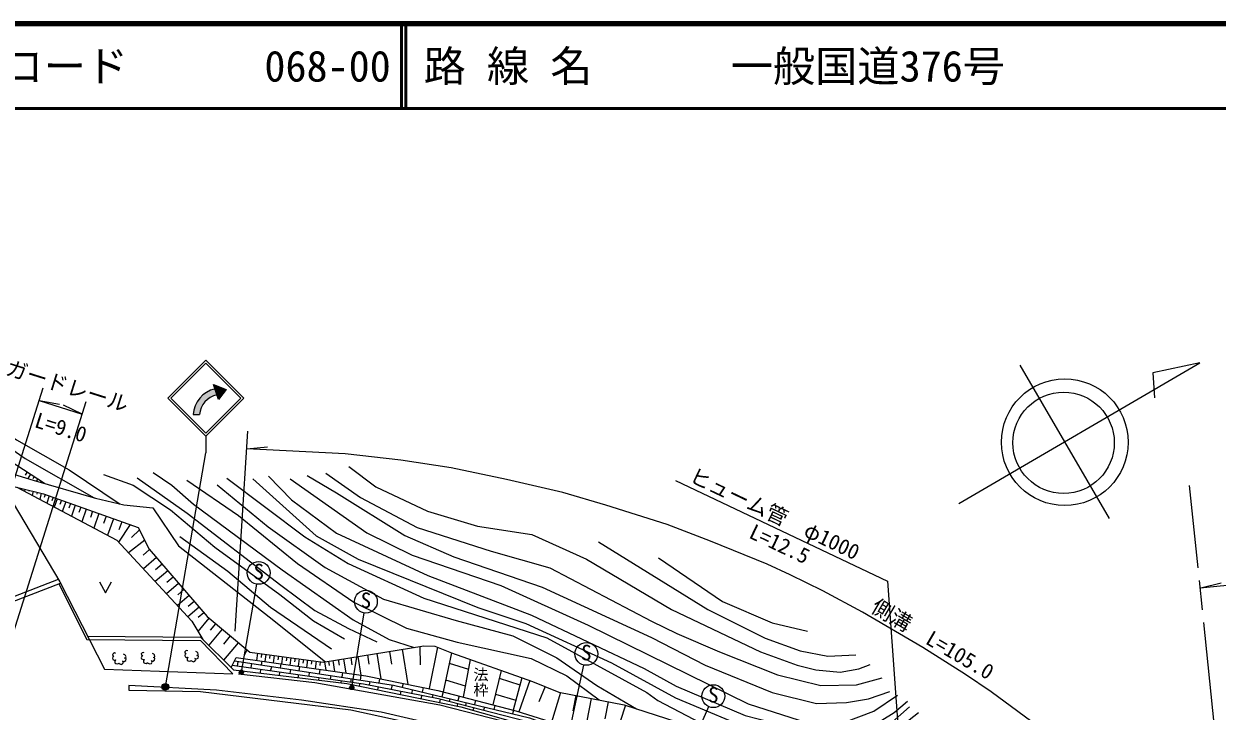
# Model space of a CAD drawing. Units: millimetres at full size, sheet at 1:1000; details may follow other scales. Extents: x 40000 to 680000, y 20000 to 380000.
# Drawn here: x 133037 to 274340, y 298649 to 380000 of the extents above; entities that cross this region are included whole.
import ezdxf
from ezdxf.enums import TextEntityAlignment as Align

# ---------------------------------------------------------------- set-up
doc = ezdxf.new("R2010")
doc.units = ezdxf.units.MM
doc.header["$LTSCALE"] = 1000
doc.linetypes.add('CHAIN', pattern=[18.5, 12, -1.5, 3.5, -1.5])
for name, color, linetype, lineweight in [('M-BGD', 7, 'Continuous', 13), ('M-BGD-EXST', 7, 'Continuous', 13), ('M-BMK', 2, 'CHAIN', 13), ('M-BMK-SRVR', 3, 'Continuous', 13), ('M-STR-HTXT', 7, 'Continuous', 13), ('M-STR-STRC', 7, 'Continuous', 13), ('M-TTL', 2, 'Continuous', 140), ('M-TTL-LINE', 7, 'Continuous', 50)]:
    doc.layers.add(name, color=color, linetype=linetype, lineweight=lineweight)
doc.layers.add('M-TTL-TXT', color=7, linetype='Continuous')
doc.styles.add('@ＭＳ ゴシック', font='')
doc.styles.add('ＭＳ ゴシック', font='')
doc.styles.get('@ＭＳ ゴシック').set_extended_font_data('@MS Gothic')
doc.styles.get('ＭＳ ゴシック').set_extended_font_data('MS Gothic')

msp = doc.modelspace()

# ---------------------------------------------------------------- hatches: boundary and pattern name
at = {"layer": 'M-BGD-EXST'}
for points in [[(159009, 303370, -1), (158569, 303131, -0.41421), (158669, 303470, -0.41421)], [(172082, 301560, -1), (171643, 301321, -0.41421), (171743, 301660, -0.41421)]]:
    msp.add_hatch(color=256, dxfattribs=at).paths.add_polyline_path(points)
at = {"layer": 'M-STR-STRC'}
for points in [[(155675, 336785), (155675, 336785), (155901, 336075), (155901, 336075, 0.33505), (153825, 333752), (153825, 333752), (153082, 333753), (153082, 333753, -0.33299)], [(155509, 337304), (156979, 336740), (156067, 335556)], [(155509, 337304), (156979, 336740), (156067, 335556)], [(155675, 336785), (155509, 337304), (156979, 336740), (156067, 335556), (155901, 336075)], [(149453, 301305, -0.41421), (149576, 301857, -0.41421), (150128, 301735, -1)]]:
    msp.add_hatch(color=256, dxfattribs=at).paths.add_polyline_path(points)

# ---------------------------------------------------------------- linework, layer by layer
at = {"layer": 'M-BGD'}
for p, q in [((133420, 326958), (133176, 326587)), ((133837, 326684), (133514, 326191)), ((134255, 326409), (134093, 326163)), ((134673, 326135), (134514, 325893)), ((135091, 325860), (135012, 325739)), ((133157, 324915), (133097, 324671)), ((133643, 324796), (133613, 324674)), ((134129, 324677), (134009, 324188)), ((134614, 324558), (134554, 324314)), ((135100, 324439), (134920, 323706)), ((135579, 324297), (135452, 323942)), ((136050, 324129), (135744, 323271)), ((136521, 323961), (136368, 323532)), ((136992, 323794), (136637, 322798)), ((137489, 323616), (137312, 323118)), ((137987, 323439), (137581, 322298)), ((138557, 323236), (138354, 322666)), ((139128, 323033), (138662, 321726)), ((139781, 322800), (139548, 322147)), ((140434, 322567), (139901, 321071)), ((141182, 322301), (140916, 321553)), ((141930, 322034), (141320, 320320)), ((142787, 321729), (142482, 320872)), ((143645, 321424), (142945, 319460)), ((144626, 321074), (144277, 320092)), ((145608, 320724), (144256, 318651)), ((146728, 320093), (145796, 319218)), ((147343, 318886), (145440, 317374)), ((147927, 317772), (147175, 317126)), ((148748, 316816), (147194, 315482)), ((150081, 315262), (148587, 313979)), ((149414, 316039), (148638, 315372)), ((128937, 311081), (137128, 314252)), ((129134, 310631), (137385, 313799)), ((151364, 313768), (149927, 312534)), ((150723, 314515), (149975, 313873)), ((152598, 312330), (151215, 311144)), ((151981, 313049), (151262, 312432)), ((153784, 310948), (152455, 309807)), ((153191, 311639), (152500, 311046)), ((154959, 309654), (153650, 308093)), ((154354, 310284), (153690, 309713)), ((156520, 308344), (154923, 306441)), ((155740, 308999), (155085, 308218)), ((140588, 307529), (153960, 307398)), ((153960, 307398), (157848, 303538)), ((157471, 307546), (156673, 306594)), ((158423, 306748), (156692, 304685)), ((159454, 305882), (159151, 305326)), ((160693, 305490), (160583, 304661)), ((161189, 305424), (161134, 305010)), ((161684, 305358), (161573, 304520)), ((162180, 305293), (162124, 304873)), ((162676, 305227), (162563, 304379)), ((173711, 305300), (173891, 304188)), ((174823, 305480), (175311, 302456)), ((176334, 305724), (176579, 304212)), ((177846, 305969), (178518, 301811)), ((179925, 306305), (179955, 304115)), ((182001, 306209), (181016, 301309)), ((183670, 305565), (182670, 300939)), ((183670, 305565), (193251, 302164)), ((158379, 304533), (158303, 303989)), ((159996, 304287), (159922, 303760)), ((161206, 304572), (161136, 304114)), ((162408, 303921), (162217, 303437)), ((163171, 305161), (163115, 304737)), ((163457, 304251), (163385, 303772)), ((163667, 305096), (163553, 304237)), ((164163, 305030), (164106, 304601)), ((164658, 304964), (164543, 304096)), ((165154, 304899), (165097, 304465)), ((165650, 304833), (165533, 303955)), ((165683, 303934), (165607, 303434)), ((166145, 304767), (166087, 304328)), ((166641, 304701), (166523, 303814)), ((167137, 304636), (167078, 304192)), ((167632, 304570), (167513, 303673)), ((168128, 304504), (168069, 304056)), ((168623, 304478), (168782, 303492)), ((169117, 304557), (169196, 304065)), ((169610, 304637), (169819, 303344)), ((170257, 304742), (170361, 304095)), ((170903, 304846), (171177, 303151)), ((171751, 304983), (171888, 304135)), ((172599, 305120), (172958, 302897)), ((183400, 304317), (185670, 303597)), ((185890, 304777), (185058, 300316)), ((161063, 303599), (161009, 303152)), ((163316, 303282), (163266, 302877)), ((164603, 303587), (164536, 303110)), ((165542, 302968), (165497, 302605)), ((166839, 303247), (166775, 302794)), ((167958, 302627), (167919, 302310)), ((168099, 303589), (168020, 303068)), ((169386, 302860), (169326, 302434)), ((170760, 303210), (170677, 302664)), ((171782, 302496), (171726, 302096)), ((172946, 302898), (172860, 302332)), ((175142, 302490), (175067, 301997)), ((189553, 303476), (188584, 299396)), ((189331, 302543), (191781, 301772)), ((191999, 302608), (190997, 298766)), ((170619, 302252), (170587, 301984)), ((172806, 301944), (172737, 301605)), ((173998, 302159), (173917, 301749)), ((174977, 301539), (174902, 301167)), ((176644, 301757), (176540, 301231)), ((177686, 301005), (177609, 300620)), ((177940, 301928), (177833, 301483)), ((179042, 301192), (178956, 300754)), ((180335, 301446), (180220, 300907)), ((182973, 302342), (185305, 301642)), ((192942, 302273), (191631, 298582)), ((194761, 301548), (194021, 299734)), ((180144, 300520), (180064, 300123)), ((181451, 300611), (181385, 300275)), ((182353, 300071), (182273, 299677)), ((182670, 300939), (182528, 300351)), ((183496, 300117), (183414, 299799)), ((184589, 300438), (184419, 299895)), ((185408, 299656), (185319, 299310)), ((186521, 299934), (186397, 299417)), ((188885, 300665), (191300, 299928)), ((196585, 300843), (195506, 297355)), ((198390, 300499), (198046, 298693)), ((200196, 300154), (199415, 296063)), ((202241, 299764), (201851, 297718)), ((184395, 299547), (184337, 299259)), ((186304, 299057), (186220, 298761)), ((187569, 299135), (187472, 298757)), ((188820, 299334), (188706, 298860)), ((190999, 298766), (190895, 298332)), ((204282, 299355), (202777, 294730))]:
    msp.add_line(p, q, dxfattribs=at)
for points in [[(117946, 338118), (121092, 333051), (127149, 326387), (135357, 324376), (146584, 320377), (147888, 317817), (154731, 309845), (159777, 305611), (168491, 304456), (180401, 306381), (181705, 306323), (183670, 305565)], [(120700, 337937), (123095, 335062), (131413, 328276), (135466, 325614)], [(122825, 337088), (126480, 333237), (133198, 328547), (141343, 323893)], [(125505, 336179), (128013, 333630), (132150, 330770), (138415, 327213), (144458, 323153)], [(125002, 328749), (134156, 325997), (141506, 323845), (144856, 323059), (148309, 322718), (151351, 318208), (162092, 309805), (168742, 304497)], [(142476, 326661), (145988, 325408), (150392, 322487), (155670, 318065), (163341, 312461), (167332, 309322), (170996, 307197)], [(148355, 326899), (150544, 325389), (153117, 323141), (163632, 315388), (172018, 309468), (176289, 307122), (179238, 306194)], [(162001, 326463), (164736, 323659), (170042, 319724), (180874, 314719), (193162, 310027), (206501, 303682), (210298, 301604), (218439, 298148), (223088, 296937), (228468, 296089), (232057, 296484), (234643, 297597), (236097, 298484), (237682, 299842)], [(166578, 326535), (170046, 324485), (178159, 319452), (183951, 316919), (194416, 313333), (207361, 307357), (213698, 304095), (221665, 300835), (226882, 299569), (230441, 299660), (233064, 300112), (235598, 300986)], [(168800, 326834), (172889, 323943), (179604, 320390), (188382, 317570), (195316, 315601), (207352, 309315), (210353, 307828), (215403, 305671), (222265, 302936), (227407, 301697), (231638, 301749), (234685, 302602)], [(171502, 327587), (174701, 325216), (180817, 322318), (186758, 320544), (193208, 319560), (199666, 316635), (209722, 310659), (220272, 305649), (224603, 304096), (226800, 303551), (229700, 303270), (231897, 303639), (233268, 304149)], [(130384, 325595), (137311, 313945), (142578, 303635), (157790, 303075)], [(132186, 325153), (144045, 318878), (152941, 309283), (154213, 307147)], [(146446, 326272), (152372, 322084), (163450, 313574), (167486, 310550), (171490, 308443), (174854, 306869)], [(152353, 326006), (158453, 321803), (165424, 316124), (172098, 311530), (178350, 308463), (184340, 306795), (193092, 304864), (197330, 302819), (201164, 299969)], [(155908, 325428), (161973, 320458), (168711, 315648), (175609, 311897), (184209, 309395), (190956, 307560), (196158, 304956), (200874, 301685), (205573, 298935)], [(157085, 326243), (166316, 319299), (171446, 316105), (180396, 312037), (194951, 307325), (206814, 300839), (208109, 299922), (214078, 296782), (221870, 293985), (226672, 293173), (231256, 293784), (235276, 295555), (238996, 298496)], [(160168, 326155), (167640, 319383), (172622, 316638), (186800, 310923), (192477, 309020), (202630, 304359), (210221, 300213), (220184, 296040), (225056, 294869), (228535, 294759), (232418, 295601), (235202, 296736), (237912, 299151)], [(164583, 326134), (173644, 319742), (179008, 317112), (189502, 313516), (199876, 308842), (218800, 299517), (224864, 297565), (230145, 297292), (233677, 298632), (236495, 300545)], [(151516, 319316), (157190, 315230), (162242, 310951), (169457, 306023)], [(201100, 318691), (214021, 310659), (220839, 307271), (224958, 305802), (228231, 305157), (231571, 305312)], [(208193, 316813), (215762, 311628), (221656, 309093), (225816, 308116)], [(137165, 313714), (140492, 307136), (153952, 307004), (157790, 303075)], [(141990, 313949), (142705, 312654), (143421, 313949)], [(143880, 305487), (143752, 305533), (143640, 305488), (143533, 305354), (143553, 305224), (143636, 305165), (143696, 305153), (143590, 305093), (143526, 304903), (143558, 304767), (143739, 304697), (143886, 304716), (143810, 304520), (143807, 304354), (143931, 304278), (144112, 304239), (144238, 304295), (144270, 304357), (144323, 304274), (144555, 304171), (144728, 304239), (144827, 304399), (144785, 304510), (144715, 304563), (144908, 304515), (145100, 304627), (145153, 304826), (145081, 304903), (144953, 304935), (145111, 304979), (145133, 305068), (145091, 305238), (145009, 305328), (144837, 305406)], [(147292, 305549), (147165, 305595), (147052, 305550), (146946, 305416), (146966, 305286), (147049, 305227), (147109, 305215), (147003, 305155), (146939, 304965), (146971, 304829), (147152, 304759), (147299, 304778), (147223, 304582), (147219, 304416), (147343, 304340), (147525, 304301), (147650, 304357), (147683, 304419), (147736, 304336), (147968, 304233), (148141, 304301), (148240, 304461), (148198, 304572), (148128, 304625), (148321, 304577), (148512, 304689), (148565, 304888), (148494, 304965), (148366, 304997), (148523, 305041), (148545, 305130), (148504, 305300), (148422, 305390), (148250, 305468)], [(152443, 305797), (152315, 305843), (152203, 305798), (152096, 305664), (152116, 305534), (152199, 305475), (152259, 305464), (152153, 305403), (152089, 305214), (152121, 305077), (152302, 305007), (152449, 305026), (152373, 304830), (152370, 304664), (152493, 304588), (152675, 304549), (152801, 304605), (152833, 304667), (152886, 304584), (153118, 304481), (153291, 304549), (153390, 304709), (153348, 304820), (153278, 304873), (153471, 304825), (153663, 304937), (153716, 305136), (153644, 305213), (153516, 305245), (153674, 305289), (153696, 305378), (153654, 305548), (153572, 305638), (153400, 305716)], [(157566, 303818), (158196, 305001), (173517, 302817), (182038, 301104), (191289, 298690), (198723, 296337), (207287, 292941), (215929, 289187), (227341, 283302), (231313, 281061)], [(157702, 304073), (173237, 301883), (182136, 300127), (193609, 297182), (209865, 290860), (223497, 284448), (230607, 280535)], [(157979, 304594), (176792, 301735), (192926, 297842), (206785, 292668), (222539, 285491), (231068, 280879)], [(157848, 303538), (171275, 301901), (184795, 299167), (195634, 296077), (208006, 291285), (217703, 286915), (227139, 282061), (235342, 277161), (238586, 275076)], [(158434, 303054), (167474, 302032), (182301, 299400), (191210, 297121), (207576, 291100), (222825, 283918), (235265, 276848), (238459, 274921)], [(193251, 302164), (196403, 300878), (204140, 299401), (210366, 297375), (215711, 295044), (218685, 292887), (222480, 289031), (224955, 285981), (226451, 283761)]]:
    msp.add_lwpolyline(points, dxfattribs=at)
msp.add_lwpolyline([(145465, 301687), (145465, 301136), (153956, 300986), (171774, 298806), (188914, 295050), (204929, 289363), (222497, 280768), (231072, 275653), (238811, 270472), (238965, 270809), (232701, 275045), (224041, 280275), (215530, 284769), (206177, 289146), (195414, 293230), (185558, 296165), (175339, 298511), (165908, 299963), (155839, 301143)], close=True, dxfattribs=at)
at = {"layer": 'M-BGD-EXST'}
for p, q in [((158789, 303250), (160609, 313681)), ((171863, 301441), (173316, 310282)), ((197429, 295242), (199353, 304100)), ((210183, 290098), (214140, 299183))]:
    msp.add_line(p, q, dxfattribs=at)
for centre, radius in [((160841, 315011), 1350), ((173535, 311614), 1350), ((199639, 305420), 1350), ((158789, 303250), 250), ((171863, 301441), 250), ((214679, 300420), 1350)]:
    msp.add_circle(centre, radius, dxfattribs=at)
at = {"layer": 'M-BMK'}
msp.add_line((279639, 241993), (271079, 325373), dxfattribs=at)
at = {"layer": 'M-BMK-SRVR'}
for p, q in [((243758, 323208), (272282, 339861)), ((250986, 339586), (261574, 321451)), ((272282, 339861), (266732, 338712)), ((266732, 338712), (266922, 335718))]:
    msp.add_line(p, q, dxfattribs=at)
for centre, radius in [((256301, 330482), 7500), ((256161, 330410), 6000)]:
    msp.add_circle(centre, radius, dxfattribs=at)
at = {"layer": 'M-STR-HTXT'}
for p, q in [((128229, 314490), (135330, 336932)), ((131417, 306677), (140429, 335293)), ((134846, 335403), (139957, 333793)), ((134846, 335403), (137268, 334999)), ((139957, 333793), (137741, 334850)), ((158053, 308113), (159574, 331802)), ((159439, 329700), (161884, 329918)), ((272324, 313244), (288455, 314872)), ((272428, 313254), (274812, 313839))]:
    msp.add_line(p, q, dxfattribs=at)
for points in [[(272637, 279148), (265390, 286372), (260851, 290598), (253886, 296291), (247594, 300939), (244547, 302998), (239501, 306168), (232340, 310371), (227651, 312887), (223781, 314765), (221045, 316041), (214348, 318785), (209233, 320754), (201942, 323024), (196864, 324518), (190198, 326068), (183636, 327435), (177667, 328361), (171092, 329105), (159439, 329700)], [(210220, 325968), (235306, 314037), (237917, 277790)]]:
    msp.add_lwpolyline(points, dxfattribs=at)
at = {"layer": 'M-STR-STRC'}
for p, q in [((150102, 335707), (154602, 340207)), ((150456, 335707), (154602, 339853)), ((159103, 335706), (154602, 340207)), ((158749, 335706), (154602, 339853)), ((156067, 335556), (155509, 337304)), ((155509, 337304), (156979, 336740)), ((156979, 336740), (156067, 335556)), ((150102, 335707), (154602, 331206)), ((150456, 335707), (154602, 331560)), ((154602, 331560), (158749, 335706)), ((154603, 331206), (159103, 335706)), ((153082, 333753), (153825, 333752)), ((154602, 331206), (154602, 329206)), ((149791, 301520), (154602, 329206))]:
    msp.add_line(p, q, dxfattribs=at)
msp.add_circle((149791, 301520), 400, dxfattribs=at)
for radius, start, end in [(3327, 102.62812, 176.29677), (2586, 101.16557, 175.26003)]:
    msp.add_arc((156402, 333538), radius, start, end, dxfattribs=at)
at = {"layer": 'M-TTL'}
msp.add_line((680000, 380000), (40000, 380000), dxfattribs=at)
at = {"layer": 'M-TTL-LINE'}
for p, q in [((177750, 380000), (177750, 370000)), ((178250, 380000), (178250, 370000)), ((40000, 370000), (680000, 370000))]:
    msp.add_line(p, q, dxfattribs=at)

# ---------------------------------------------------------------- texts
at = {"layer": 'M-BGD', "style": '@ＭＳ ゴシック'}
msp.add_text('法枠', height=1320, rotation=270, dxfattribs=at).set_placement((187142, 303895), align=Align.MIDDLE_LEFT)
at = {"layer": 'M-BGD-EXST', "style": 'ＭＳ ゴシック'}
for p in [(160186, 313718), (172880, 310322), (198984, 304127), (214024, 299128)]:
    msp.add_text('S', height=1833, rotation=358.508, dxfattribs=at).set_placement(p, align=Align.BOTTOM_LEFT)
at = {"layer": 'M-STR-HTXT', "style": 'ＭＳ ゴシック'}
for s, rotation, p in [('ガードレール', 342.519, (130601, 337994)), ('L=9.0', 342.519, (134015, 331769)), ('ヒューム管\u3000φ1000', 334.564, (211437, 325389)), ('L=12.5', 334.564, (218536, 318722)), ('側溝\u3000L=105.0', 329.589, (232926, 310027))]:
    msp.add_text(s, height=1833, rotation=rotation, dxfattribs=at).set_placement(p, align=Align.BOTTOM_LEFT)
at = {"layer": 'M-TTL-TXT', "style": 'ＭＳ ゴシック'}
for s, p in [('路 線 名', (180380, 375000)), ('一般国道376号', (216734, 375000)), ('図面コード', (120380, 375000)), ('068-00', (161521, 375000))]:
    msp.add_text(s, height=3666, dxfattribs=at).set_placement(p, align=Align.MIDDLE_LEFT)

doc.saveas('drawing.dxf')
